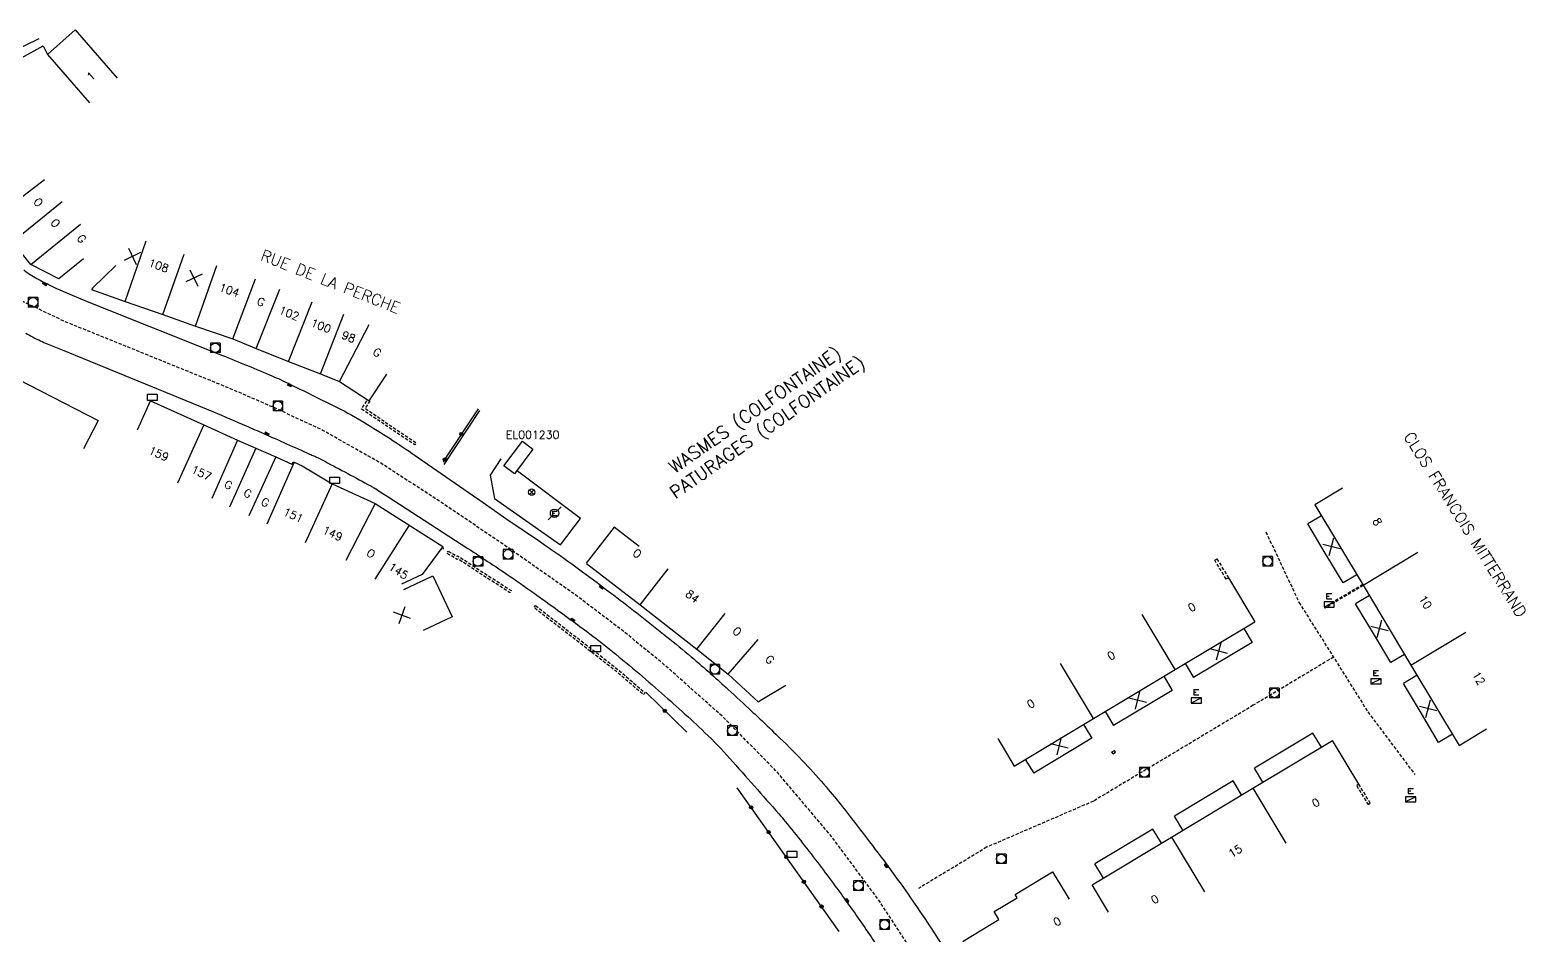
# Model space of a CAD drawing. Header units: millimetres. Extents: x 113000 to 114001, y 121999 to 123000.
# Drawn here: x 113506.8 to 113740.3, y 122214.2 to 122355.5 of the extents above; entities that cross this region are included whole.
import ezdxf
from ezdxf.enums import TextEntityAlignment as Align

# ---------------------------------------------------------------- set-up
doc = ezdxf.new("R2010")
doc.units = ezdxf.units.MM
doc.linetypes.add('DASHED', pattern=[0.75, 0.5, -0.25])
doc.layers.get('0').update_dxf_attribs({"linetype": 'CONTINUOUS'})
for name, color, linetype in [('W0001', 6, 'DASHED'), ('W0008', 7, 'CONTINUOUS'), ('W0100', 7, 'CONTINUOUS'), ('W0112', 1, 'DASHED'), ('W0322', 7, 'CONTINUOUS'), ('W0400', 7, 'CONTINUOUS'), ('W0420', 7, 'CONTINUOUS'), ('W0430', 7, 'CONTINUOUS'), ('W0469', 7, 'CONTINUOUS'), ('W0471', 7, 'CONTINUOUS'), ('W0980', 7, 'CONTINUOUS'), ('W0984', 7, 'CONTINUOUS'), ('W0989', 7, 'CONTINUOUS'), ('W0991', 7, 'CONTINUOUS'), ('W1102', 7, 'CONTINUOUS'), ('W1471', 7, 'CONTINUOUS')]:
    doc.layers.add(name, color=color, linetype=linetype)
doc.styles.get("Standard").update_dxf_attribs({"font": 'romans.shx', "width": 0.85})

# ---------------------------------------------------------------- blocks, each defined once
blk = doc.blocks.new('t991o')
at = {"color": 0, "linetype": 'Continuous'}
for p, q in [((-1, 1), (1, -1)), ((-1, -1), (1, 1))]:
    blk.add_line(p, q, dxfattribs=at)
blk = doc.blocks.new('T420')
for p, q in [((0.75, 0.75), (-0.75, 0.75)), ((-0.75, 0.75), (-0.75, -0.75)), ((0.75, 0.75), (0.75, -0.75)), ((0.75, -0.75), (-0.75, -0.75))]:
    blk.add_line(p, q)
blk.add_ellipse((0, 0), major_axis=(-0.53, 0.53), ratio=1, start_param=3.926991, end_param=10.210176)
blk = doc.blocks.new('T400')
for p, q in [((-0.15, 0.3), (0.15, 0.3)), ((-0.15, -0.25), (-0.15, 0.3)), ((-0.15, 0.15), (0.15, 0.15)), ((-0.15, 0), (0.15, 0)), ((0.15, 0.3), (0.15, -0.25)), ((-0.15, -0.15), (0.15, -0.15)), ((-0.15, -0.25), (-0.15, -0.3)), ((-0.15, -0.3), (0.15, -0.3)), ((0.15, -0.3), (0.15, -0.25))]:
    blk.add_line(p, q)
blk = doc.blocks.new('T471')
for p, q in [((-0.333334, 0.333334), (-0.333334, -0.333334)), ((-0.333334, 0.333334), (0.333334, 0.333334)), ((-0.333334, 0), (0, 0)), ((0.500001, 0.500001), (1.000002, 1.000002)), ((-0.500001, -0.500001), (-1.000002, -1.000002)), ((-0.333334, -0.333334), (0.333334, -0.333334))]:
    blk.add_line(p, q)
blk.add_ellipse((0, 0), major_axis=(0.471405, 0.471405), ratio=1, start_param=5.4977871438, end_param=11.780972451)
blk = doc.blocks.new('t322o')
at = {"color": 0, "linetype": 'Continuous'}
for radius in [0.25, 0.15]:
    blk.add_circle((0, 0), radius, dxfattribs=at)
blk = doc.blocks.new('T469')
at = {"color": 0, "linetype": 'Continuous', "flags": 128}
for points in [[(-0.35, 0.35), (0.35, -0.35)], [(-0.35, -0.35), (0.35, 0.35)]]:
    blk.add_lwpolyline(points, dxfattribs=at)
at = {"color": 0, "linetype": 'Continuous'}
blk.add_circle((0, 0), 0.5, dxfattribs=at)
blk = doc.blocks.new('T1471')
at = {"color": 0, "linetype": 'Continuous', "flags": 128}
blk.add_lwpolyline([(-0.75, -0.5), (-0.75, 0.5), (0.75, 0.5), (0.75, -0.5), (-0.75, -0.5)], dxfattribs=at)
blk = doc.blocks.new('T430')
at = {"flags": 128}
for points in [[(0.8, 0.8), (-0.8, 0.8)], [(-0.8, 0.8), (-0.8, 0)], [(0.8, 0.8), (-0.8, 0)], [(-0.8, 0), (0.8, 0)], [(-0.4, 2.1), (0.4, 2.1)], [(-0.4, 2.1), (-0.4, 1.3)], [(-0.4, 1.7), (0, 1.7)], [(-0.4, 1.3), (0.4, 1.3)], [(0.8, 0), (0.8, 0.8)]]:
    blk.add_lwpolyline(points, dxfattribs=at)

msp = doc.modelspace()

# ---------------------------------------------------------------- linework, layer by layer
at = {"layer": 'W0001', "flags": 128}
msp.add_lwpolyline([(113678.51, 122127.17), (113674.56, 122141.34), (113666.76, 122165.16), (113660.6, 122181.03), (113655.27, 122192.9), (113648.19, 122206.11), (113639.56, 122219.39), (113632.06, 122229.5), (113623.44, 122239.7), (113614.98, 122248.3), (113606.05, 122256.25), (113599.42, 122261.68), (113592, 122267.3), (113580.01, 122275.69), (113570.12, 122282.35), (113561.48, 122287.95), (113552.55, 122292.98), (113545.13, 122296.46), (113537.88, 122299.6), (113512.27, 122309.98), (113505.87, 122313.04), (113501.22, 122316.25), (113495.09, 122321.55), (113488.69, 122328.01), (113483.2, 122334.61), (113478.63, 122337.86), (113472.16, 122339.12), (113464.05, 122339.12), (113456.31, 122334.49), (113454.76, 122331.89), (113452.41, 122326.67), (113451.34, 122318.78), (113449.67, 122302.58), (113446.81, 122277.01), (113443.5, 122248.79), (113440.52, 122225.58), (113437.82, 122206.76), (113430.43, 122166.34), (113425.47, 122139.36), (113422.52, 122125.62), (113420.15, 122118.6), (113422.36, 122102.62), (113424.71, 122083.12), (113427.5, 122059.69), (113430.14, 122037.67), (113431.49, 122028.94), (113433.92, 122019.05), (113436.94, 122010.72), (113440.08, 122003.81), (113442.35, 122000)], dxfattribs=at)
at = {"layer": 'W0001'}
for points in [[(113699.85, 122277.15), (113705.02, 122266.13), (113715.79, 122249.01), (113723.09, 122239.27)], [(113710.41, 122257.57), (113697.88, 122250.05), (113672.9, 122235.08), (113656.22, 122227.88), (113645.57, 122221.43)]]:
    msp.add_lwpolyline(points, dxfattribs=at)
at = {"layer": 'W0008', "flags": 128}
for points in [[(113508.19, 122354.16), (113490.14, 122345.32, 0.057852)], [(113505.83, 122318.05, 0.043917), (113507.89, 122316.7, 0.023571), (113512.02, 122314.7), (113515.75, 122313.12), (113536.36, 122304.9, -0.004863), (113544.22, 122301.67, -0.013726), (113546.96, 122300.43, -0.000958), (113550.33, 122298.78, -0.000755), (113554.6, 122296.66, -0.022883), (113559.53, 122293.93, -0.013572), (113567.48, 122288.72), (113577.44, 122281.85), (113581.28, 122279.15), (113586.55, 122275.56, -0.002745), (113591.42, 122272.16, -0.007713), (113593.12, 122270.92, -0.000104), (113597.63, 122267.52, -0.0015), (113597.94, 122267.29, -0.002991), (113602.1, 122264.07, -0.00295), (113606.29, 122260.75, -0.005912), (113610.08, 122257.64, -0.006969), (113613.22, 122254.91, -0.003563), (113615.88, 122252.51, -0.002547), (113619.56, 122249.11, -0.002234), (113621.32, 122247.45, -0.001492), (113623.94, 122244.94, -0.011622), (113627.9, 122240.95, -0.013332), (113631.16, 122237.3, -0.008146), (113633.71, 122234.21, -0.00531), (113637.48, 122229.35, -0.002977), (113641.1, 122224.53, -0.004952), (113643.23, 122221.6, -0.007716), (113646.18, 122217.33, -0.007413), (113649.11, 122212.78, -0.004343)], [(113506.15, 122308.15, 0.007434), (113508.46, 122306.97, 0.017358), (113509.48, 122306.52), (113511.81, 122305.57), (113535.46, 122295.9, -0.001512), (113540.59, 122293.69, -0.002849), (113543.3, 122292.5, -0.000184), (113550.49, 122289.29, -0.001982), (113551.16, 122288.99, -0.01407), (113552.84, 122288.16, -0.00323), (113560.02, 122284.32, -0.015261), (113560.56, 122284, -0.003938), (113562.6, 122282.71), (113575.2, 122274.55, -0.005529), (113582.23, 122269.89, -0.008114), (113586.93, 122266.58, -0.000186), (113589.97, 122264.37, -0.000207), (113592.71, 122262.37, -0.011148), (113596.73, 122259.29, -0.012946), (113605, 122252.34, -0.012007), (113612.23, 122245.78, -0.021011), (113616.11, 122241.77, -0.001265), (113623.78, 122233.09, -0.00956), (113624.77, 122231.92, -0.008076), (113630.12, 122225.12, -0.008646), (113634.91, 122218.6, -0.006089), (113638.92, 122212.79, -0.007095)]]:
    msp.add_lwpolyline(points, format="xyb", dxfattribs=at)
for points in [[(113577.02, 122296.09), (113571.47, 122287.68)], [(113580.34, 122288.54), (113578.67, 122285.97), (113579.37, 122282.36), (113589.67, 122275.13), (113592.8, 122279.21), (113582.97, 122286.62)]]:
    msp.add_lwpolyline(points, dxfattribs=at)
at = {"layer": 'W0100'}
for p, q in [((113708.52, 122279.67), (113706.38, 122278.38)), ((113694.01, 122269.97), (113698.12, 122263.1)), ((113714.05, 122270.45), (113711.91, 122269.17)), ((113716.01, 122267.18), (113713.87, 122265.9)), ((113696.38, 122262.06), (113697.7, 122259.87)), ((113697.7, 122259.87), (113688.56, 122254.38)), ((113721.51, 122258.01), (113719.36, 122256.72)), ((113687.24, 122256.58), (113688.56, 122254.38)), ((113683.9, 122254.58), (113685.22, 122252.39)), ((113723.47, 122254.74), (113721.32, 122253.45)), ((113685.22, 122252.39), (113676.04, 122246.88)), ((113674.72, 122249.08), (113676.04, 122246.88)), ((113671.37, 122247.07), (113672.68, 122244.9)), ((113707.2, 122245.7), (113698.08, 122240.25)), ((113708.51, 122243.52), (113707.2, 122245.7)), ((113728.98, 122245.53), (113726.82, 122244.24)), ((113672.68, 122244.9), (113663.58, 122239.43)), ((113714.38, 122237.72), (113710.26, 122244.57)), ((113662.27, 122241.61), (113663.58, 122239.43)), ((113675.8, 122242.79), (113676.18, 122243.02)), ((113676, 122242.48), (113675.8, 122242.79)), ((113699.39, 122238.05), (113698.08, 122240.25)), ((113694.76, 122238.24), (113685.57, 122232.74)), ((113696.06, 122236.06), (113694.76, 122238.24)), ((113686.88, 122230.55), (113685.57, 122232.74)), ((113682.21, 122230.71), (113673.14, 122225.28)), ((113683.52, 122228.53), (113682.21, 122230.71)), ((113674.46, 122223.07), (113673.14, 122225.28)), ((113657.41, 122217.84), (113660.99, 122220.01)), ((113660.99, 122220.01), (113660.69, 122220.51)), ((113658.16, 122216.61), (113657.41, 122217.84))]:
    msp.add_line(p, q, dxfattribs=at)
at = {"layer": 'W0100', "flags": 128}
for points in [[(113515.18, 122319.79), (113511.3, 122316.64), (113506.96, 122318.89), (113504.08, 122322.45), (113501.12, 122326.08), (113495.53, 122333.79), (113491.75, 122340.39), (113491.29, 122341.17), (113493.32, 122342.46), (113492.56, 122343.79), (113501.07, 122348.64), (113501.16, 122348.49), (113502.11, 122349.04), (113502.03, 122349.18), (113504.54, 122350.62), (113504.63, 122350.47), (113505.58, 122351.02), (113505.5, 122351.16), (113508.84, 122353.07), (113509.52, 122351.68), (113513.88, 122355.54)], [(113520.2, 122318.75), (113516.63, 122315.24), (113516.39, 122314.97), (113521.65, 122313.14), (113527.55, 122311.08), (113532.67, 122309.29), (113538.47, 122307.3), (113542.16, 122305.77), (113547.21, 122303.77), (113552.16, 122301.82), (113555.17, 122300.62), (113559.79, 122297.6), (113562.53, 122301.78)], [(113493.65, 122301.13), (113495.93, 122305.58), (113517.47, 122294.55), (113515.19, 122290.1)], [(113523.6, 122293.09), (113525.62, 122297.61), (113533.97, 122293.85), (113539.24, 122291.47), (113542.07, 122290.22), (113545.19, 122288.84), (113547.73, 122287.71), (113547.9, 122288.09), (113548.09, 122288.02), (113549.34, 122287.47), (113554.03, 122284.63), (113554.03, 122284.63), (113560.74, 122281.55), (113571.3, 122274.84), (113568.04, 122270.47), (113564.83, 122268.97)], [(113601.98, 122274.83), (113598.03, 122277.89), (113593.68, 122272.27)], [(113593.74, 122272.22), (113602.14, 122265.73), (113610.98, 122258.84), (113615.88, 122254.93), (113620.6, 122250.56), (113620.84, 122250.79), (113624.85, 122253.19)], [(113565.22, 122268.15), (113569.74, 122270.27), (113572.74, 122263.87), (113568.21, 122261.75)]]:
    msp.add_lwpolyline(points, dxfattribs=at)
msp.add_lwpolyline([(113585.37, 122290.08), (113582.48, 122286.22), (113580.83, 122287.44), (113583.72, 122291.31)], close=True, dxfattribs=at)
at = {"layer": 'W0100'}
for points in [[(113711.79, 122283.94), (113707.5, 122281.36), (113715.03, 122268.82), (113722.51, 122256.33), (113730.02, 122243.79), (113734.31, 122246.36)], [(113711.91, 122269.17), (113709.12, 122273.82), (113706.38, 122278.38)], [(113719.36, 122256.72), (113716.65, 122261.27), (113713.87, 122265.9)], [(113657.97, 122244.86), (113660.54, 122240.57), (113672.93, 122248.01), (113685.66, 122255.63), (113698.12, 122263.1)], [(113726.82, 122244.24), (113724.13, 122248.77), (113721.32, 122253.45)], [(113675.29, 122217.74), (113672.71, 122222.02), (113685.1, 122229.48), (113697.82, 122237.12), (113710.26, 122244.57)], [(113676, 122242.48), (113676.38, 122242.71), (113676.18, 122243.02)], [(113660.69, 122220.51), (113666.52, 122224.04), (113669.11, 122219.77)], [(113660.23, 122197.07), (113654.56, 122206.58), (113655.99, 122207.45), (113652.57, 122213.22), (113658.16, 122216.61)]]:
    msp.add_lwpolyline(points, dxfattribs=at)
at = {"layer": 'W0112'}
for p, q in [((113692.21, 122272.93), (113694.01, 122269.97)), ((113694.01, 122269.97), (113693.66, 122269.76)), ((113715.06, 122268.77), (113709.05, 122265.21)), ((113714.38, 122237.72), (113714.03, 122237.51)), ((113716.16, 122234.75), (113714.38, 122237.72))]:
    msp.add_line(p, q, dxfattribs=at)
at = {"layer": 'W0112', "flags": 128}
for points in [[(113559.79, 122297.6), (113559.87, 122297.54), (113559.14, 122296.43), (113567.13, 122291.05), (113566.91, 122290.72), (113558.59, 122296.32), (113559.54, 122297.76)], [(113571.22, 122274.75), (113571.42, 122274.62), (113571.2, 122274.29), (113570.99, 122274.43)]]:
    msp.add_lwpolyline(points, dxfattribs=at)
for points in [[(113572.15, 122274.15), (113573.48, 122273.33), (113573.59, 122273.42), (113581.98, 122267.96), (113581.76, 122267.63), (113573.62, 122272.93), (113573.52, 122272.84), (113571.94, 122273.81)], [(113585.78, 122265.62), (113594.68, 122258.74), (113598.66, 122255.64), (113602.9, 122251.99), (113602.63, 122251.69), (113598.4, 122255.33), (113594.43, 122258.42), (113585.54, 122265.3)]]:
    msp.add_lwpolyline(points, close=True, dxfattribs=at)
at = {"layer": 'W0112'}
for points in [[(113693.66, 122269.76), (113691.86, 122272.72), (113692.21, 122272.93)], [(113714.98, 122268.9), (113708.98, 122265.35), (113709.05, 122265.21)], [(113714.03, 122237.51), (113715.82, 122234.54), (113716.16, 122234.75)]]:
    msp.add_lwpolyline(points, dxfattribs=at)
at = {"layer": 'W0322', "flags": 128}
for points in [[(113576.82, 122296.37), (113571.96, 122289.09), (113571.36, 122288.04)], [(113609.38, 122245.87), (113603, 122252.08)], [(113633.2, 122214.75), (113617.26, 122237.18)]]:
    msp.add_lwpolyline(points, dxfattribs=at)
at = {"layer": 'W1102'}
for p, q in [((113715.03, 122268.82), (113723.6, 122273.97)), ((113685.66, 122255.63), (113680.52, 122264.21)), ((113722.51, 122256.33), (113731.09, 122261.47)), ((113672.93, 122248.01), (113667.78, 122256.58)), ((113697.82, 122237.12), (113702.97, 122228.54)), ((113685.1, 122229.48), (113690.26, 122220.91))]:
    msp.add_line(p, q, dxfattribs=at)
at = {"layer": 'W1102', "flags": 128}
for points in [[(113513.88, 122355.54), (113520.44, 122347.99)], [(113509.52, 122351.68), (113516.08, 122344.13)], [(113501.12, 122326.08), (113509.05, 122332.18)], [(113504.08, 122322.45), (113511.84, 122328.76)], [(113506.96, 122318.89), (113514.71, 122325.21)], [(113521.65, 122313.14), (113524.94, 122322.59)], [(113527.55, 122311.08), (113530.87, 122320.52)], [(113532.67, 122309.29), (113535.98, 122318.72)], [(113538.47, 122307.3), (113542.01, 122316.66)], [(113542.16, 122305.77), (113545.84, 122315.07)], [(113547.21, 122303.77), (113550.88, 122313.08)], [(113552.16, 122301.82), (113555.82, 122311.13)], [(113555.17, 122300.62), (113559.81, 122309.54)], [(113533.97, 122293.85), (113529.87, 122284.73)], [(113539.24, 122291.47), (113535.2, 122282.33)], [(113542.07, 122290.22), (113537.98, 122280.99)], [(113545.19, 122288.84), (113540.97, 122279.62)], [(113548.09, 122288.02), (113543.8, 122278.32)], [(113554.03, 122284.63), (113549.8, 122275.42)], [(113560.74, 122281.55), (113556.14, 122272.68)], [(113566.02, 122278.2), (113560.66, 122269.76)], [(113602.14, 122265.73), (113606.49, 122271.35)], [(113610.98, 122258.84), (113615.41, 122264.39)], [(113615.88, 122254.93), (113620.52, 122260.32)]]:
    msp.add_lwpolyline(points, dxfattribs=at)

# ---------------------------------------------------------------- block references
at = {"layer": 'W0322'}
for p, rotation in [((113574.18, 122292.42), 236.2330785973493), ((113571.59, 122288.44), 240.3796166412094), ((113605.97, 122249.18), 135.7363151260839), ((113619.44, 122234.11), 125.4125812269663), ((113622.19, 122230.24), 125.4125812269663), ((113624.94, 122226.36), 125.4125812269663), ((113627.69, 122222.49), 125.4125812269663), ((113630.45, 122218.62), 125.4125812269663)]:
    msp.add_blockref('t322o', p, dxfattribs=dict(at, rotation=rotation))
at = {"layer": 'W0400'}
for p, rotation in [((113509.13, 122315.88), 63.30663631757873), ((113547.38, 122300.05), 243.9606975928143), ((113543.79, 122292.45), 245.9396662869845), ((113596.08, 122268.5), 52.98634488377238), ((113591.6, 122263.37), 53.88612002363585), ((113640.56, 122225.02), 36.64000432446262), ((113634.41, 122219.56), 35.5215311608737)]:
    msp.add_blockref('T400', p, dxfattribs=dict(at, rotation=rotation))
at = {"layer": 'W0420'}
for p in [(113507.28, 122313), (113535.74, 122305.88), (113545.52, 122296.81), (113581.48, 122273.62), (113576.79, 122272.51), (113700.11, 122272.55), (113613.78, 122255.67), (113701.18, 122251.99), (113616.52, 122246.08), (113680.86, 122239.59), (113658.51, 122226.08), (113636.19, 122221.87), (113640.28, 122215.79)]:
    msp.add_blockref('T420', p, dxfattribs=at)
at = {"layer": 'W0430'}
for p in [(113709.74, 122265.4), (113717.06, 122253.4), (113688.98, 122250.41), (113722.48, 122234.97)]:
    msp.add_blockref('T430', p, dxfattribs=at)
at = {"layer": 'W0469'}
msp.add_blockref('T469', (113585.17, 122283.35), dxfattribs=at)
at = {"layer": 'W0471'}
msp.add_blockref('T471', (113588.75, 122280.04), dxfattribs=at)
at = {"layer": 'W0991'}
for p, rotation in [((113522.8, 122320.15), 250.8748150686063), ((113532.41, 122316.8), 250.659353969873), ((113710.1, 122274.82), 120.7299348375639), ((113564.9, 122264.1), 205.0800422298446), ((113717.6, 122262.03), 120.7299348375639), ((113692.5, 122258.51), 120.7299348375639), ((113679.81, 122250.82), 120.7299348375639), ((113725.2, 122249.53), 120.7299348375639), ((113667.58, 122243.69), 120.7299348375639)]:
    msp.add_blockref('t991o', p, dxfattribs=dict(at, rotation=rotation))
at = {"layer": 'W1471'}
for p in [(113525.92, 122298.17), (113554.39, 122285.17), (113595.18, 122258.89), (113625.82, 122226.76)]:
    msp.add_blockref('T1471', p, dxfattribs=at)

# ---------------------------------------------------------------- texts
at = {"layer": 'W0980'}
for s, p in [('WASMES (COLFONTAINE)', (113620.1, 122296.09)), ('PATURAGES (COLFONTAINE)', (113622.02, 122293.36))]:
    msp.add_text(s, height=2, rotation=35.1019, dxfattribs=at).set_placement(p, align=Align.MIDDLE)
at = {"layer": 'W0984'}
msp.add_text('EL001230', height=1.25, dxfattribs=at).set_placement((113585.32, 122292.32), align=Align.MIDDLE)
at = {"layer": 'W0989'}
for s, rotation, p in [('RUE DE LA PERCHE', 338.518, (113553.75, 122316.24)), ('CLOS FRANCOIS MITTERRAND', 302.1828, (113731, 122278.29))]:
    msp.add_text(s, height=1.75, rotation=rotation, dxfattribs=at).set_placement(p, align=Align.MIDDLE)
at = {"layer": 'W0991'}
for s, rotation, p in [('1', 41.5352, (113516.31, 122348.34)), ('O', 309.1621, (113508.1, 122328.61)), ('O', 309.1621, (113510.79, 122325.36)), ('G', 309.1621, (113514.87, 122322.92)), ('108', 340.7837, (113526.91, 122318.72)), ('104', 341.0766, (113537.96, 122314.88)), ('G', 337.4577, (113542.87, 122313.05)), ('102', 338.4369, (113547.29, 122311.27)), ('100', 338.518, (113552.26, 122309.31)), ('98', 338.2647, (113556.58, 122307.6)), ('G', 326.7674, (113561.02, 122305.16)), ('159', 335.3911, (113526.93, 122289.34)), ('157', 335.3911, (113533.58, 122286.34)), ('G', 335.3911, (113537.79, 122284.48)), ('G', 335.3911, (113540.81, 122283.14)), ('G', 335.3911, (113543.55, 122281.75)), ('151', 335.3911, (113547.95, 122279.76)), ('8', 300.9818, (113717.26, 122278.7)), ('149', 335.3911, (113554.08, 122276.88)), ('O', 327.5599, (113560.06, 122273.77)), ('O', 322.2971, (113601.65, 122273.76)), ('145', 327.5599, (113564.37, 122271.03)), ('84', 322.0504, (113610.29, 122267.06)), ('10', 300.9232, (113724.77, 122266.18)), ('0', 30.9273, (113688.29, 122265.37)), ('O', 321.3994, (113617.25, 122261.58)), ('G', 317.206, (113622.36, 122257.18)), ('0', 30.9146, (113675.7, 122257.82)), ('12', 300.9155, (113733.1, 122254.3)), ('0', 30.9813, (113663.13, 122250.29)), ('0', 30.9168, (113707.64, 122234.84)), ('15', 30.9883, (113695.07, 122227.3)), ('0', 31.0245, (113682.51, 122219.75)), ('0', 31.186, (113667.23, 122216.29))]:
    msp.add_text(s, height=1.25, rotation=rotation, dxfattribs=at).set_placement(p, align=Align.MIDDLE)

doc.saveas('drawing.dxf')
